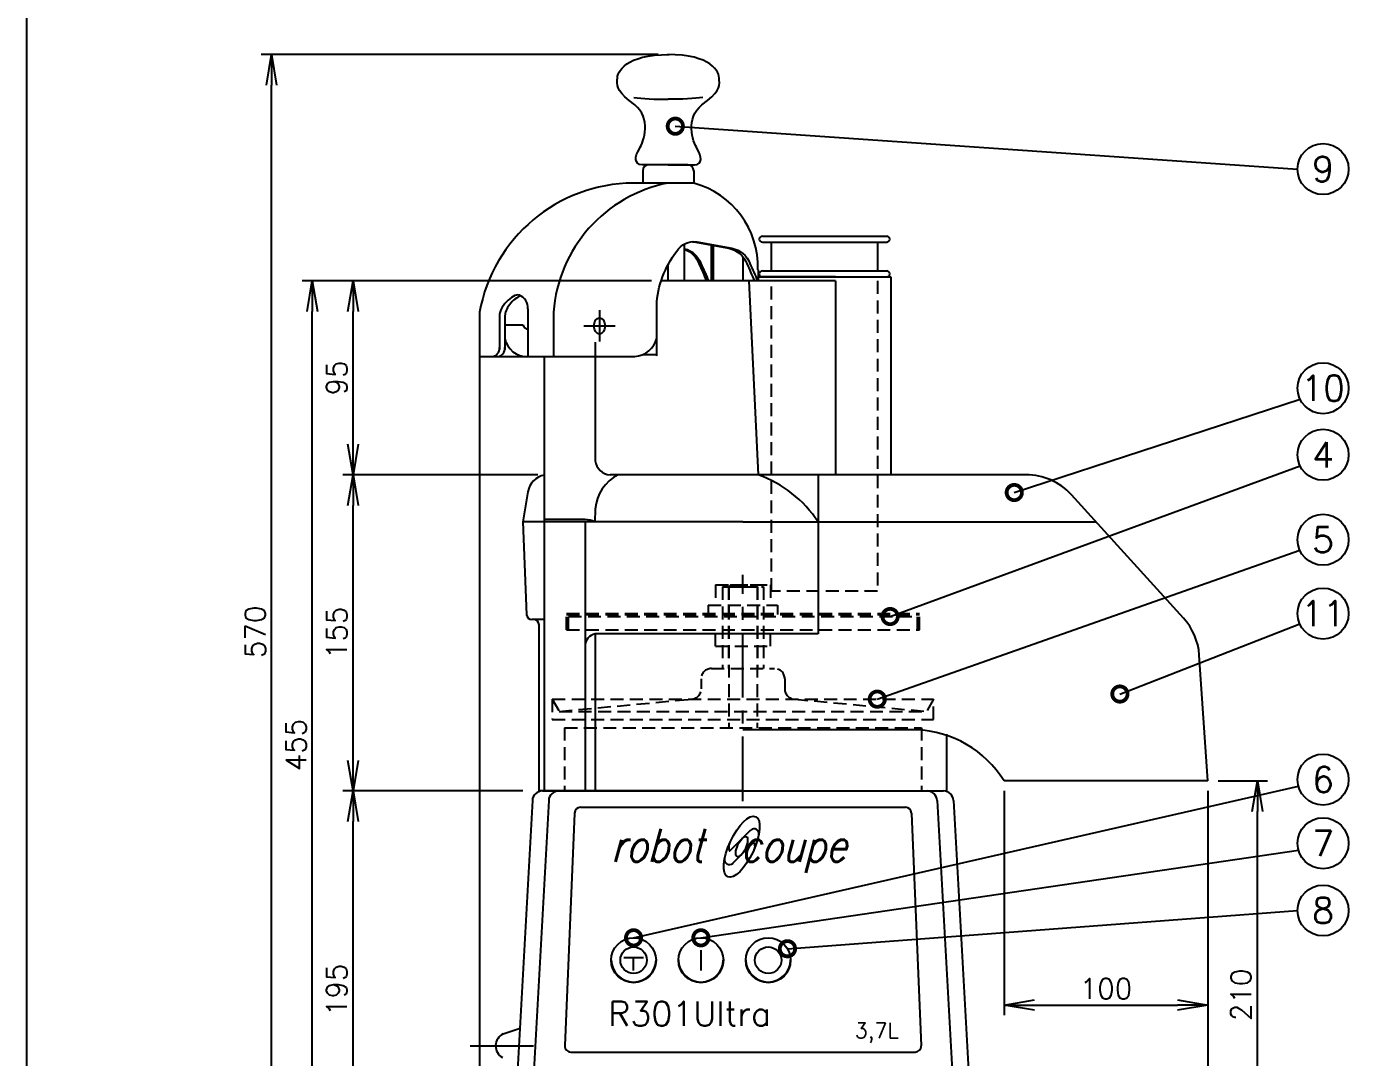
# Model space of a CAD drawing. Extents: x 115 to 2025, y 0 to 1377.
# Drawn here: x 115 to 763, y 271 to 776 of the extents above; entities that cross this region are included whole.
import ezdxf
from ezdxf.enums import TextEntityAlignment as Align

# ---------------------------------------------------------------- set-up
doc = ezdxf.new("R2010")
doc.units = 0
doc.header["$PDMODE"] = 3
doc.linetypes.add('CENTER', pattern=[50.8, 31.75, -6.35, 6.35, -6.35])
doc.linetypes.add('HIDDEN', pattern=[9.525, 6.35, -3.175])
doc.layers.get('0').update_dxf_attribs({"linetype": 'CONTINUOUS'})
doc.layers.get('DEFPOINTS').update_dxf_attribs({"linetype": 'CONTINUOUS'})
for name, color, linetype in [('DANMEN', 7, 'CONTINUOUS'), ('SUNPOU', 7, 'CONTINUOUS'), ('WAKU', 7, 'CONTINUOUS')]:
    doc.layers.add(name, color=color, linetype=linetype)
doc.styles.get("Standard").update_dxf_attribs({"font": 'romans.shx', "bigfont": 'extfont.shx'})
doc.dimstyles.get("Standard").update_dxf_attribs({"dimscale": 5, "dimtxt": 2, "dimasz": 3, "dimexe": 1, "dimexo": 1, "dimgap": 0.6, "dimtad": 3, "dimdec": 0, "dimzin": 0, "dimdsep": 46, "dimtxsty": 'STANDARD', "dimblk1": 'OPEN', "dimblk2": 'OPEN', "dimsah": 1, "dimcen": 1.5, "dimclrd": 7, "dimclre": 7, "dimclrt": 7, "dimadec": 0, "dimazin": 0, "dimtfac": 1, "dimtdec": 0, "dimtmove": 0, "dimatfit": 0, "dimldrblk": 'DOTSMALL', "dimfxl": 1, "dimtvp": 1, "dimtolj": 1, "dimtzin": 0, "dimarcsym": 0})

# ---------------------------------------------------------------- blocks, each defined once
blk = doc.blocks.new('_OPEN')
at = {"color": 0, "linetype": 'ByBlock'}
for p, q in [((-1, 0.167), (0, 0)), ((0, 0), (-1, -0.167)), ((0, 0), (-1, 0))]:
    blk.add_line(p, q, dxfattribs=at)
blk = doc.blocks.new('*D2')
at = {"layer": 'DEFPOINTS', "color": 0}
for p in [(337.18, 621.23), (694.34, 406.23), (337.18, 98.11)]:
    blk.add_point(p, dxfattribs=at)
at = {"layer": 'SUNPOU', "color": 7, "lineweight": -2}
for p, q in [((337.18, 616.23), (337.18, 93.11)), ((694.34, 401.23), (694.34, 93.11)), ((679.34, 98.11), (352.18, 98.11))]:
    blk.add_line(p, q, dxfattribs=at)
at = {"layer": 'SUNPOU', "color": 7, "lineweight": -2, "xscale": 15, "yscale": 15, "zscale": 15, "rotation": 180}
blk.add_blockref('_OPEN', (337.18, 98.11), dxfattribs=at)
at = {"layer": 'SUNPOU', "color": 7, "lineweight": -2, "xscale": 15, "yscale": 15, "zscale": 15}
blk.add_blockref('_OPEN', (694.34, 98.11), dxfattribs=at)
at = {"layer": 'SUNPOU', "color": 7, "insert": (515.76, 106.11), "char_height": 10, "attachment_point": 5}
blk.add_mtext('\\A1;360', dxfattribs=at)
blk = doc.blocks.new('_DotSmall')
at = {"color": 0, "linetype": 'ByBlock', "const_width": 0.5}
blk.add_lwpolyline([(-0.0625, 0, 1), (0.0625, 0, 1)], format="xyb", close=True, dxfattribs=at)
blk = doc.blocks.new('*D3')
at = {"layer": 'DEFPOINTS', "color": 0}
for p in [(594.34, 406.23), (694.34, 406.23), (694.34, 296.25)]:
    blk.add_point(p, dxfattribs=at)
at = {"layer": 'SUNPOU', "color": 7, "lineweight": -2}
for p, q in [((594.34, 401.23), (594.34, 291.25)), ((694.34, 401.23), (694.34, 291.25)), ((609.34, 296.25), (679.34, 296.25))]:
    blk.add_line(p, q, dxfattribs=at)
at = {"layer": 'SUNPOU', "color": 7, "lineweight": -2, "xscale": 15, "yscale": 15, "zscale": 15, "rotation": 180}
blk.add_blockref('_OPEN', (594.34, 296.25), dxfattribs=at)
at = {"layer": 'SUNPOU', "color": 7, "lineweight": -2, "xscale": 15, "yscale": 15, "zscale": 15}
blk.add_blockref('_OPEN', (694.34, 296.25), dxfattribs=at)
at = {"layer": 'SUNPOU', "color": 7, "insert": (644.34, 304.25), "char_height": 10, "attachment_point": 5}
blk.add_mtext('\\A1;100', dxfattribs=at)
blk = doc.blocks.new('*D7')
at = {"layer": 'DEFPOINTS', "color": 0}
for p in [(275.17, 401.23), (363.32, 401.23), (367.76, 206.23)]:
    blk.add_point(p, dxfattribs=at)
at = {"layer": 'SUNPOU', "color": 7, "lineweight": -2}
for p, q in [((358.32, 401.23), (270.17, 401.23)), ((275.17, 221.23), (275.17, 386.23)), ((362.76, 206.23), (270.17, 206.23))]:
    blk.add_line(p, q, dxfattribs=at)
at = {"layer": 'SUNPOU', "color": 7, "lineweight": -2, "xscale": 15, "yscale": 15, "zscale": 15}
for p, rotation in [((275.17, 401.23), 90), ((275.17, 206.23), 270)]:
    blk.add_blockref('_OPEN', p, dxfattribs=dict(at, rotation=rotation))
at = {"layer": 'SUNPOU', "color": 7, "insert": (267.17, 303.73), "char_height": 10, "attachment_point": 5, "rotation": 90}
blk.add_mtext('\\A1;195', dxfattribs=at)
blk = doc.blocks.new('*D8')
at = {"layer": 'DEFPOINTS', "color": 0}
for p in [(275.17, 556.23), (370.75, 556.23), (363.32, 401.23)]:
    blk.add_point(p, dxfattribs=at)
at = {"layer": 'SUNPOU', "color": 7, "lineweight": -2}
for p, q in [((365.75, 556.23), (270.17, 556.23)), ((275.17, 416.23), (275.17, 541.23)), ((358.32, 401.23), (270.17, 401.23))]:
    blk.add_line(p, q, dxfattribs=at)
at = {"layer": 'SUNPOU', "color": 7, "lineweight": -2, "xscale": 15, "yscale": 15, "zscale": 15}
for p, rotation in [((275.17, 556.23), 90), ((275.17, 401.23), 270)]:
    blk.add_blockref('_OPEN', p, dxfattribs=dict(at, rotation=rotation))
at = {"layer": 'SUNPOU', "color": 7, "insert": (267.17, 478.73), "char_height": 10, "attachment_point": 5, "rotation": 90}
blk.add_mtext('\\A1;155', dxfattribs=at)
blk = doc.blocks.new('*D15')
at = {"layer": 'DEFPOINTS', "color": 0}
for p in [(235.17, 762.24), (429.73, 762.24), (337.18, 196.23)]:
    blk.add_point(p, dxfattribs=at)
at = {"layer": 'SUNPOU', "color": 7, "lineweight": -2}
for p, q in [((424.73, 762.24), (230.17, 762.24)), ((235.17, 211.23), (235.17, 747.24)), ((332.18, 196.23), (230.17, 196.23))]:
    blk.add_line(p, q, dxfattribs=at)
at = {"layer": 'SUNPOU', "color": 7, "lineweight": -2, "xscale": 15, "yscale": 15, "zscale": 15}
for p, rotation in [((235.17, 762.24), 90), ((235.17, 196.23), 270)]:
    blk.add_blockref('_OPEN', p, dxfattribs=dict(at, rotation=rotation))
at = {"layer": 'SUNPOU', "color": 7, "insert": (227.17, 479.24), "char_height": 10, "attachment_point": 5, "rotation": 90}
blk.add_mtext('\\A1;570', dxfattribs=at)
blk = doc.blocks.new('*D22')
at = {"layer": 'DEFPOINTS', "color": 0}
for p in [(275.17, 651.23), (426.46, 651.23), (370.75, 556.23)]:
    blk.add_point(p, dxfattribs=at)
at = {"layer": 'SUNPOU', "color": 7, "lineweight": -2}
for p, q in [((421.46, 651.23), (270.17, 651.23)), ((275.17, 571.23), (275.17, 636.23)), ((365.75, 556.23), (270.17, 556.23))]:
    blk.add_line(p, q, dxfattribs=at)
at = {"layer": 'SUNPOU', "color": 7, "lineweight": -2, "xscale": 15, "yscale": 15, "zscale": 15}
for p, rotation in [((275.17, 651.23), 90), ((275.17, 556.23), 270)]:
    blk.add_blockref('_OPEN', p, dxfattribs=dict(at, rotation=rotation))
at = {"layer": 'SUNPOU', "color": 7, "insert": (267.17, 603.73), "char_height": 10, "attachment_point": 5, "rotation": 90}
blk.add_mtext('\\A1;95', dxfattribs=at)
blk = doc.blocks.new('*D23')
at = {"layer": 'DEFPOINTS', "color": 0}
for p in [(694.34, 406.23), (718.56, 406.23), (686.16, 196.23)]:
    blk.add_point(p, dxfattribs=at)
at = {"layer": 'SUNPOU', "color": 7, "lineweight": -2}
for p, q in [((699.34, 406.23), (723.56, 406.23)), ((718.56, 211.23), (718.56, 391.23)), ((691.16, 196.23), (723.56, 196.23))]:
    blk.add_line(p, q, dxfattribs=at)
at = {"layer": 'SUNPOU', "color": 7, "lineweight": -2, "xscale": 15, "yscale": 15, "zscale": 15}
for p, rotation in [((718.56, 406.23), 90), ((718.56, 196.23), 270)]:
    blk.add_blockref('_OPEN', p, dxfattribs=dict(at, rotation=rotation))
at = {"layer": 'SUNPOU', "color": 7, "insert": (710.56, 301.23), "char_height": 10, "attachment_point": 5, "rotation": 90}
blk.add_mtext('\\A1;210', dxfattribs=at)
blk = doc.blocks.new('*D35')
at = {"layer": 'DEFPOINTS', "color": 0}
for p in [(255.17, 651.23), (426.46, 651.23), (355.06, 196.23)]:
    blk.add_point(p, dxfattribs=at)
at = {"layer": 'SUNPOU', "color": 7, "lineweight": -2}
for p, q in [((421.46, 651.23), (250.17, 651.23)), ((255.17, 211.23), (255.17, 636.23)), ((350.06, 196.23), (250.17, 196.23))]:
    blk.add_line(p, q, dxfattribs=at)
at = {"layer": 'SUNPOU', "color": 7, "lineweight": -2, "xscale": 15, "yscale": 15, "zscale": 15}
for p, rotation in [((255.17, 651.23), 90), ((255.17, 196.23), 270)]:
    blk.add_blockref('_OPEN', p, dxfattribs=dict(at, rotation=rotation))
at = {"layer": 'SUNPOU', "color": 7, "insert": (247.17, 423.73), "char_height": 10, "attachment_point": 5, "rotation": 90}
blk.add_mtext('\\A1;455', dxfattribs=at)

msp = doc.modelspace()

# ---------------------------------------------------------------- linework, layer by layer
at = {"color": 2}
for p, q in [((429.73, 708.23), (416.91, 708.23)), ((439.23, 708.23), (420.23, 708.23)), ((429.73, 708.23), (442.54, 708.23)), ((417.23, 705.23), (417.23, 699.23)), ((442.23, 705.23), (442.23, 699.23)), ((442.23, 699.23), (412.47, 699.23)), ((437.72, 651.23), (437.72, 669.42)), ((450.71, 669.14), (450.71, 651.23)), ((451.71, 668.96), (451.71, 651.23)), ((475.84, 673.23), (536.84, 673.23)), ((475.84, 670.23), (536.84, 670.23)), ((480.34, 656.23), (480.34, 670.23)), ((532.34, 670.23), (532.34, 656.23)), ((532.34, 670.23), (532.34, 656.23)), ((466.35, 663.04), (466.35, 651.23)), ((429.73, 651.23), (429.73, 659.46)), ((473.71, 656.77), (473.71, 651.23)), ((475.84, 656.23), (536.84, 656.23)), ((511.78, 651.23), (426.19, 651.23)), ((469.16, 651.23), (473.84, 556.23)), ((511.78, 653.23), (473.84, 653.23)), ((473.84, 653.23), (538.84, 653.23)), ((475.84, 653.23), (511.78, 653.23)), ((511.78, 651.23), (511.78, 556.23)), ((538.84, 653.23), (538.84, 644.23)), ((538.84, 644.23), (538.84, 556.23)), ((337.18, 635.89), (337.18, 614.23)), ((360.91, 637.64), (360.91, 614.23)), ((373.44, 635.89), (373.44, 614.23)), ((346.91, 634.53), (346.91, 617.71)), ((349.64, 634.53), (349.64, 617.71)), ((349.64, 629.73), (358.44, 629.73)), ((393.91, 621.23), (393.91, 563.06)), ((368.91, 614.23), (368.91, 401.23)), ((605.16, 556.23), (401.17, 556.23)), ((503.16, 556.23), (503.16, 478.23)), ((360.89, 547.94), (358.34, 533.23)), ((682.35, 485.91), (627.35, 546.41)), ((393.91, 539.44), (393.77, 533.23)), ((358.34, 533.23), (360.24, 487.63)), ((368.91, 533.23), (358.34, 533.23)), ((388.84, 534.23), (368.91, 534.23)), ((466.34, 533.23), (368.91, 533.23)), ((388.91, 533.23), (388.91, 401.23)), ((466.34, 533.23), (559.34, 533.23)), ((559.34, 533.23), (639.34, 533.23)), ((368.91, 485.23), (362.73, 485.23)), ((366.34, 401.23), (366.34, 482.73)), ((503.16, 478.23), (393.91, 478.23)), ((393.91, 478.23), (393.91, 401.23)), ((694.34, 406.23), (690.08, 467.87)), ((551.34, 431.23), (466.34, 431.23)), ((566.34, 401.23), (566.34, 429.12)), ((595.34, 406.23), (594.34, 406.23)), ((694.34, 406.23), (595.34, 406.23)), ((363.07, 396.5), (355.82, 264.23)), ((371.08, 396.5), (363.84, 264.23)), ((466.34, 401.23), (366.34, 401.23)), ((368.06, 401.23), (556.6, 401.23)), ((466.34, 401.23), (564.61, 401.23)), ((561.59, 396.5), (568.84, 264.23)), ((569.61, 396.5), (576.85, 264.23)), ((383.72, 390.35), (378.97, 276.35)), ((386.71, 393.23), (545.96, 393.23)), ((548.96, 390.35), (553.71, 276.35)), ((470.02, 381.98), (470.12, 382.06)), ((461.33, 365.75), (461.31, 365.73)), ((407.89, 319.56), (417.53, 319.56)), ((412.71, 313.23), (412.71, 319.56)), ((445.71, 323.23), (445.71, 313.23)), ((348.74, 282.09), (357.03, 285.01)), ((381.96, 273.23), (550.71, 273.23))]:
    msp.add_line(p, q, dxfattribs=at)
for points in [[(424.03, 614.59), (424.03, 639.26, -0.155527), (433.9, 665.78, -0.30775), (443.77, 670.42), (460.93, 667.26, -0.266803), (469.77, 659.76, -0.023864), (473.44, 651.23, -0.023864)], [(441.45, 670.51, -0.018771), (442.17, 670.42), (459.34, 667.26, -0.266803), (468.17, 659.76, -0.023864), (471.85, 651.23, -0.023864)], [(437.72, 667.07, -0.246791), (445.71, 659.76, -0.023864), (449.38, 651.23, -0.023864)], [(437.72, 666.75, -0.222874), (444.7, 659.76, -0.023864), (448.37, 651.23, -0.023864)], [(474.09, 379.69, 0.724567), (470.12, 382.06, 1.380135)], [(474.09, 379.69, 0.724567), (470.12, 382.06, 1.380135)], [(474.09, 379.69, 0.724567), (470.12, 382.06, 1.380135)], [(474.09, 379.69, 0.724567), (470.12, 382.06, 1.380135)], [(459.71, 375.46, 0.165131), (459.53, 372.17, 0.573289), (460.07, 372.03), (470.02, 381.98)], [(459.71, 375.46, 0.165131), (459.53, 372.17, 0.573289), (460.07, 372.03), (470.02, 381.98)], [(459.71, 375.46, 0.165131), (459.53, 372.17, 0.573289), (460.07, 372.03), (470.02, 381.98)], [(459.71, 375.46, 0.165131), (459.53, 372.17, 0.573289), (460.07, 372.03), (470.02, 381.98)], [(461.33, 365.75), (471.35, 375.77, -0.572806), (471.89, 375.62, -0.165504), (471.72, 372.32)], [(461.33, 365.75), (471.35, 375.77, -0.572806), (471.89, 375.62, -0.165504), (471.72, 372.32)], [(461.33, 365.75), (471.35, 375.77, -0.572806), (471.89, 375.62, -0.165504), (471.72, 372.32)], [(461.33, 365.75), (471.35, 375.77, -0.572806), (471.89, 375.62, -0.165504), (471.72, 372.32)], [(457.33, 368.09, 0.724567), (461.31, 365.73, 0.724567)], [(457.33, 368.09, 0.724567), (461.31, 365.73, 0.724567)], [(457.33, 368.09, 0.724567), (461.31, 365.73, 0.724567)], [(457.33, 368.09, 0.724567), (461.31, 365.73, 0.724567)]]:
    msp.add_lwpolyline(points, format="xyb", dxfattribs=at)
for points in [[(337.18, 614.23), (413.26, 614.23)], [(417.34, 615.23), (423.38, 615.23)]]:
    msp.add_lwpolyline(points, dxfattribs=at)
for centre, radius in [((412.71, 318.23), 11), ((412.71, 318.23), 6.5), ((445.71, 318.23), 11), ((478.71, 318.23), 11), ((478.71, 318.23), 6.5)]:
    msp.add_circle(centre, radius, dxfattribs=at)
for centre, radius, start, end in [((420.23, 705.23), 3, 90, 180), ((439.23, 705.23), 3, 0, 90), ((412.97, 622.22), 77.01, 90.37171, 169.77257), ((443, 630.78), 69.75, 101.06101, 175.79557), ((430.93, 657.95), 42.79, 358.41252, 74.69755), ((475.84, 671.73), 1.5, 90, 270), ((536.84, 671.73), 1.5, 270, 90), ((475.84, 654.73), 1.5, 90, 270), ((536.84, 654.73), 1.5, 270, 90), ((353.96, 637.91), 6.95, 357.74213, 67.84105), ((361.46, 630.72), 3.19, 198.283, 259.9234), ((360.18, 624.87), 10.66, 188.7294, 273.91973), ((412.53, 626.03), 11.83, 273.56982, 346.54694), ((343.02, 618.14), 3.92, 267.83401, 6.26699), ((345.75, 618.14), 3.92, 267.83401, 6.26699), ((423.3, 614.5), 0.733, 7.61076, 83.29726), ((401.69, 564.06), 7.85, 187.32747, 266.20045), ((370.75, 546.23), 10, 100.60408, 170.13419), ((414.7, 537.71), 20.86, 117.41919, 175.24591), ((453.66, 500.31), 59.45, 33.62467, 70.16234), ((605.16, 526.23), 30, 42.27369, 90), ((388.39, 519.37), 14.87, 68.79296, 88.27931), ((362.73, 487.73), 2.5, 182.38594, 270), ((363.84, 482.73), 2.5, 0, 90), ((660.15, 465.73), 30, 4.08562, 42.27369), ((395.13, 472.13), 6.23, 101.34501, 178.85108), ((549.05, 377.82), 53.46, 32.10352, 87.54944), ((368.06, 396.23), 5, 90, 176.8665), ((376.07, 396.23), 5, 90, 176.8665), ((556.6, 396.23), 5, 3.1335, 90), ((564.61, 396.23), 5, 3.1335, 90), ((386.71, 390.23), 3, 90, 177.61406), ((545.96, 390.23), 3, 2.38594, 90), ((412.71, 318.54), 11, 180.81386, 359.18614), ((445.71, 318.54), 11, 180.81386, 359.18614), ((478.71, 318.54), 11, 180.81386, 359.18614), ((351.54, 276.23), 6.5, 115.56305, 241.26411), ((381.96, 276.23), 3, 177.61406, 270), ((550.71, 276.23), 3, 270, 2.38594)]:
    msp.add_arc(centre, radius, start, end, dxfattribs=at)
for centre, start_param in [((352.41, 638.38), 3.388273), ((355.14, 638.38), 3.855289)]:
    msp.add_ellipse(centre, major_axis=(-4.92, -5.61), ratio=0.439288, start_param=start_param, end_param=5.860981, dxfattribs=at)
for centre, major_axis, ratio in [((395.99, 629.23), (0, 4), 0.675409), ((465.71, 373.89), (-6.87, -14.73), 0.376667), ((465.71, 373.89), (-6.87, -14.73), 0.376667), ((465.71, 373.89), (-6.87, -14.73), 0.376667), ((465.71, 373.89), (-6.87, -14.73), 0.376667), ((465.71, 373.89), (-2.29, -4.9), 0.376667), ((465.71, 373.89), (-2.29, -4.9), 0.376667), ((465.71, 373.89), (-2.29, -4.9), 0.376667), ((465.71, 373.89), (-2.29, -4.9), 0.376667)]:
    msp.add_ellipse(centre, major_axis=major_axis, ratio=ratio, dxfattribs=at)
for points in [[(416.91, 708.23), (412.79, 708.23), (413.25, 712.35), (415.54, 716.01), (417.82, 719.67), (421.49, 731.12), (413.25, 737.53), (405.01, 743.93), (404.55, 745.77), (404.73, 749.88), (404.55, 754), (408.67, 762.24), (430.18, 762.24)], [(442.54, 708.23), (446.66, 708.23), (446.2, 712.35), (443.92, 716.01), (441.63, 719.67), (437.96, 731.12), (446.2, 737.53), (454.44, 743.93), (454.9, 745.77), (454.73, 749.88), (454.9, 754), (450.78, 762.24), (429.27, 762.24)]]:
    msp.add_open_spline(points, degree=3, knots=[0, 0, 0, 0, 1, 1, 1, 2, 2, 2, 3, 3, 3, 4, 4, 4, 4], dxfattribs=at)
for points in [[(412.79, 741.19), (416.72, 740.53), (423.26, 740.29), (429.73, 740.42)], [(446.66, 741.19), (442.73, 740.53), (436.19, 740.29), (429.73, 740.42)]]:
    msp.add_open_spline(points, degree=3, dxfattribs=at)
at = {"layer": 'DANMEN', "color": 4, "linetype": 'HIDDEN'}
for p, q in [((480.34, 499.23), (480.34, 651.23)), ((532.34, 651.23), (532.34, 499.23)), ((452.84, 502.23), (452.84, 492.23)), ((452.84, 502.23), (479.84, 502.23)), ((456.34, 501.23), (476.34, 501.23)), ((456.34, 501.23), (456.34, 461.23)), ((459.19, 501.23), (459.19, 461.23)), ((460.34, 502.23), (459.34, 501.23)), ((459.34, 501.23), (459.34, 432.23)), ((459.34, 501.23), (473.34, 501.23)), ((460.34, 502.23), (472.34, 502.23)), ((472.34, 502.23), (473.34, 501.23)), ((473.34, 501.23), (473.34, 432.23)), ((473.48, 501.23), (473.48, 461.23)), ((476.34, 501.23), (476.34, 461.23)), ((479.84, 502.23), (479.84, 492.23)), ((532.34, 499.23), (480.34, 499.23)), ((379.84, 480.23), (379.84, 488.23)), ((379.84, 488.23), (552.84, 488.23)), ((379.84, 487.73), (552.84, 487.73)), ((380.84, 486.73), (551.84, 486.73)), ((380.84, 480.23), (380.84, 486.73)), ((449.34, 492.23), (449.34, 487.73)), ((449.34, 492.23), (483.34, 492.23)), ((483.34, 492.23), (483.34, 487.73)), ((551.84, 480.23), (551.84, 486.73)), ((552.84, 480.23), (552.84, 488.23)), ((379.84, 480.23), (552.84, 480.23)), ((452.84, 472.23), (452.84, 480.23)), ((479.84, 472.23), (479.84, 480.23)), ((452.84, 472.23), (479.84, 472.23)), ((450.84, 461.23), (481.84, 461.23)), ((445.84, 456.23), (445.84, 451.23)), ((486.84, 456.23), (486.84, 451.23)), ((372.84, 446.23), (372.84, 436.23)), ((372.84, 446.23), (559.84, 446.23)), ((372.84, 446.23), (376.24, 440.23)), ((376.24, 440.23), (440.84, 446.23)), ((491.84, 446.23), (556.43, 440.23)), ((559.84, 446.23), (556.43, 440.23)), ((559.84, 436.23), (559.84, 446.23)), ((372.84, 436.23), (559.84, 436.23)), ((376.24, 440.23), (556.43, 440.23)), ((378.84, 432.23), (378.84, 401.23)), ((378.84, 432.23), (553.84, 432.23)), ((553.84, 432.23), (553.84, 401.23))]:
    msp.add_line(p, q, dxfattribs=at)
at = {"layer": 'DANMEN', "color": 2, "linetype": 'CENTER'}
for p, q in [((395.99, 636.9), (395.99, 621.56)), ((388.32, 629.23), (403.66, 629.23))]:
    msp.add_line(p, q, dxfattribs=at)
at = {"layer": 'DANMEN', "color": 4, "linetype": 'CENTER'}
for p, q in [((466.34, 396.21), (466.34, 507.17)), ((332.57, 276.23), (363.67, 276.23))]:
    msp.add_line(p, q, dxfattribs=at)
at = {"layer": 'DANMEN', "color": 4, "linetype": 'HIDDEN'}
for centre, start, end in [((450.84, 456.23), 90, 180), ((481.84, 456.23), 0, 90), ((440.84, 451.23), 270, 0), ((491.84, 451.23), 180, 270)]:
    msp.add_arc(centre, 5, start, end, dxfattribs=at)
at = {"layer": 'SUNPOU'}
for centre in [(750.78, 706.08), (750.78, 598.68), (750.78, 566.02), (750.78, 524.36), (750.78, 488.18), (750.78, 406.81), (750.78, 375.56), (750.78, 342.62)]:
    msp.add_circle(centre, 12.5, dxfattribs=at)
at = {"layer": 'WAKU', "color": 6}
msp.add_line((115, 1376.75), (115, 0), dxfattribs=at)

# ---------------------------------------------------------------- texts
at = {"color": 2, "oblique": 15, "width": 0.8}
msp.add_text('robot  coupe', height=16.25, dxfattribs=at).set_placement((401.64, 366.48))
at = {"color": 2}
for s, height, p in [('R301Ultra', 12, (400.31, 286.05)), ('3,7L', 7.5, (521.16, 280.05))]:
    msp.add_text(s, height=height, dxfattribs=at).set_placement(p)
at = {"layer": 'SUNPOU'}
for s, p in [('9', (750.78, 706.08)), ('10', (750.78, 598.68)), ('4', (750.78, 566.02)), ('5', (750.78, 524.36)), ('11', (750.78, 488.18)), ('6', (750.78, 406.81)), ('7', (750.78, 375.56)), ('8', (750.78, 342.62))]:
    msp.add_text(s, height=12.5, rotation=360, dxfattribs=at).set_placement(p, align=Align.MIDDLE)

# ---------------------------------------------------------------- dimensions: what is measured, and where the dimension line sits
at = {"layer": 'SUNPOU', "color": 2}
for base, p1, p2, angle, text, picture, middle in [((235.17, 762.24), (337.18, 196.23), (429.73, 762.24), 90, '570', '*D15', (235.17, 479.24)), ((337.18, 98.11), (694.34, 406.23), (337.18, 621.23), 180, '360', '*D2', (515.76, 98.11))]:
    dim = msp.add_linear_dim(base=base, p1=p1, p2=p2, angle=angle, text=text, dimstyle='STANDARD', override={"dimtmove": 0}, dxfattribs=at)
    dim.commit()
    dim.dimension.update_dxf_attribs({"geometry": picture, "text_midpoint": middle, "dimtype": 160})
dim = msp.add_linear_dim(base=(255.17, 651.23), p1=(355.06, 196.23), p2=(426.46, 651.23), angle=90, dimstyle='STANDARD', override={"dimtmove": 0}, dxfattribs=at)
dim.commit()
dim.dimension.update_dxf_attribs({"geometry": '*D35', "text_midpoint": (255.17, 423.73), "dimtype": 160})
for base, p1, p2, angle, picture, middle in [((275.17, 651.23), (370.75, 556.23), (426.46, 651.23), 90, '*D22', (267.17, 603.73)), ((694.34, 296.25), (594.34, 406.23), (694.34, 406.23), 180, '*D3', (644.34, 304.25)), ((718.56, 406.23), (686.16, 196.23), (694.34, 406.23), 90, '*D23', (710.56, 301.23)), ((275.17, 401.23), (367.76, 206.23), (363.32, 401.23), 90, '*D7', (267.17, 303.73))]:
    dim = msp.add_linear_dim(base=base, p1=p1, p2=p2, angle=angle, dimstyle='STANDARD', dxfattribs=at)
    dim.commit()
    dim.dimension.update_dxf_attribs({"geometry": picture, "text_midpoint": middle})
dim = msp.add_linear_dim(base=(275.17, 556.23), p1=(363.32, 401.23), p2=(370.75, 556.23), angle=90, dimstyle='STANDARD', override={"dimtmove": 0}, dxfattribs=at)
dim.commit()
dim.dimension.update_dxf_attribs({"geometry": '*D8', "text_midpoint": (267.17, 478.73)})

# ---------------------------------------------------------------- leaders
at = {"layer": 'SUNPOU'}
for points in [[(433.16, 727.11), (738.28, 706.08)], [(599.37, 547.52), (739.48, 593.32)], [(538.5, 486.73), (739.48, 560.66)], [(532.18, 446.23), (739.34, 519.32)], [(651.16, 448.74), (739.34, 483.14)], [(412.71, 329.23), (738.69, 403.64)], [(445.71, 329.23), (738.74, 372.19)], [(488.16, 323.87), (738.28, 342.62)]]:
    msp.add_leader(points, dimstyle='STANDARD', dxfattribs=at)

doc.saveas('drawing.dxf')
